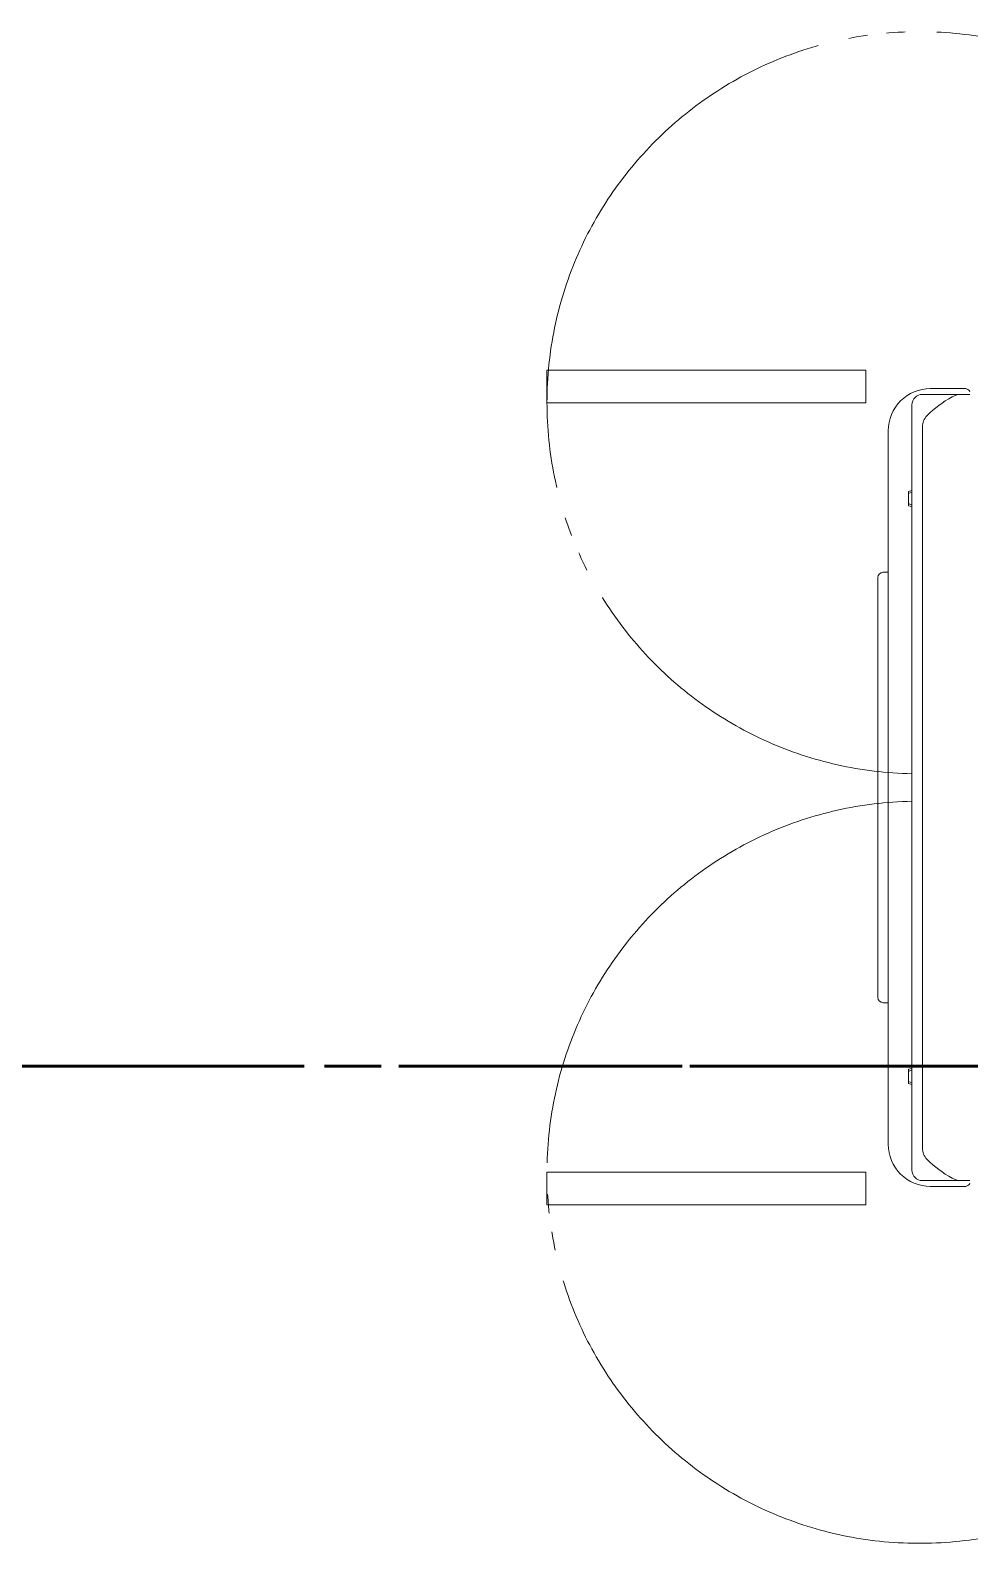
# Model space of a CAD drawing. Units: millimetres at full size, sheet at 1:30. Extents: x -16828 to 149130, y 47892 to 100313.
# Drawn here: x 20324 to 21219, y 55045 to 56488 of the extents above; entities that cross this region are included whole.
import ezdxf

# ---------------------------------------------------------------- set-up
doc = ezdxf.new("R2010")
doc.units = ezdxf.units.MM
doc.header["$LTSCALE"] = 30
for name, pattern in [('CHAIN2', [12, 9, -1, 1, -1]), ('DOUBLE_CHAIN1', [8.8, 5, -1, 0.6, -0.6, 0.6, -1]), ('LONG_DOUBLE_CHAIN', [21.8, 18, -1, 0.6, -0.6, 0.6, -1])]:
    doc.linetypes.add(name, pattern=pattern)
for name, color, linetype, lineweight in [('0-0', 7, 'CHAIN2', 15), ('2-0_通芯', 7, 'DOUBLE_CHAIN1', 15), ('3-4_AIHO30-厨房機器', 7, 'Continuous', 15)]:
    doc.layers.add(name, color=color, linetype=linetype, lineweight=lineweight)

msp = doc.modelspace()

# ---------------------------------------------------------------- linework, layer by layer
at = {"layer": '0-0', "color": 1, "lineweight": 60}
msp.add_line((-9565.04, 55500.86), (35684.96, 55500.86), dxfattribs=at)
at = {"layer": '2-0_通芯', "color": 1, "lineweight": 60}
msp.add_line((-10727.74, 55500.86), (35684.96, 55500.86), dxfattribs=at)
at = {"layer": '3-4_AIHO30-厨房機器', "linetype": 'LONG_DOUBLE_CHAIN'}
for p, q in [((20816.14, 56163.97), (21119.64, 56163.97)), ((20816.14, 56163.97), (20816.14, 56132.97)), ((21119.64, 56163.97), (21119.64, 56132.97)), ((20816.14, 56132.97), (21119.64, 56132.97)), ((20816.14, 55399.97), (21119.64, 55399.97)), ((20816.14, 55368.97), (20816.14, 55399.97)), ((21119.64, 55368.97), (21119.64, 55399.97)), ((20816.14, 55368.97), (21119.64, 55368.97))]:
    msp.add_line(p, q, dxfattribs=at)
at = {"layer": '3-4_AIHO30-厨房機器'}
for p, q in [((21173.64, 56140.97), (21218.64, 56140.97)), ((21181.14, 56146.47), (21214.13, 56146.47)), ((21216.9, 56145.63), (21217.84, 56145.01)), ((21163.64, 56130.97), (21163.64, 55401.97)), ((21173.64, 55422.83), (21173.64, 56110.12)), ((21163.64, 56049.28), (21160.44, 56048.42)), ((21160.44, 56034.92), (21160.44, 56048.42)), ((21163.64, 56047.79), (21160.44, 56046.45)), ((21163.64, 56035.56), (21160.44, 56036.9)), ((21160.44, 56034.92), (21163.64, 56034.06)), ((21131.14, 55566.47), (21131.14, 55966.47)), ((21136.14, 55971.47), (21141.14, 55971.47)), ((21136.14, 55561.47), (21141.14, 55561.47)), ((21163.64, 55498.88), (21160.44, 55498.02)), ((21160.44, 55484.52), (21160.44, 55498.02)), ((21163.64, 55497.39), (21160.44, 55496.05)), ((21163.64, 55485.16), (21160.44, 55486.5)), ((21160.44, 55484.52), (21163.64, 55483.66)), ((21173.64, 55391.97), (21218.64, 55391.97)), ((21181.14, 55386.47), (21214.13, 55386.47)), ((21216.9, 55387.31), (21217.84, 55387.94))]:
    msp.add_line(p, q, dxfattribs=at)
msp.add_lwpolyline([(21141.14, 55426.47), (21141.14, 55561.47), (21141.14, 55971.47), (21141.14, 56106.47)], dxfattribs=at)
for centre, radius, start, end in [((21181.14, 56106.47), 40, 90, 180.00014), ((21173.64, 56130.97), 10, 90, 180), ((21249.22, 56050.49), 100, 118.23261, 135.45343), ((21211.38, 56120.97), 20, 90, 118.23245), ((21214.13, 56141.47), 5, 56.31003, 90), ((21216.84, 56143.51), 1.8, 0.00017, 56.31006), ((21188.64, 56110.12), 15, 135.45343, 180), ((21136.14, 55966.47), 5, 90, 180), ((21136.14, 55566.47), 5, 180, 270), ((21181.14, 55426.47), 40, 179.99986, 270.00014), ((21188.64, 55422.83), 15, 180, 224.54657), ((21249.22, 55482.46), 100, 224.54657, 241.76742), ((21173.64, 55401.97), 10, 180, 270), ((21211.38, 55411.97), 20, 241.76739, 270), ((21214.13, 55391.47), 5, 270.0002, 303.69012), ((21216.84, 55389.44), 1.8, 303.69015, 0.00017)]:
    msp.add_arc(centre, radius, start, end, dxfattribs=at)
at = {"layer": '3-4_AIHO30-厨房機器', "linetype": 'LONG_DOUBLE_CHAIN'}
for centre, start_param, end_param in [((21170.89, 56132.97), 6.2831853, 10.9751359), ((21170.89, 55399.97), 1.5912347, 6.2831853)]:
    msp.add_ellipse(centre, major_axis=(354.75, 0), ratio=0.996483, start_param=start_param, end_param=end_param, dxfattribs=at)

doc.saveas('drawing.dxf')
